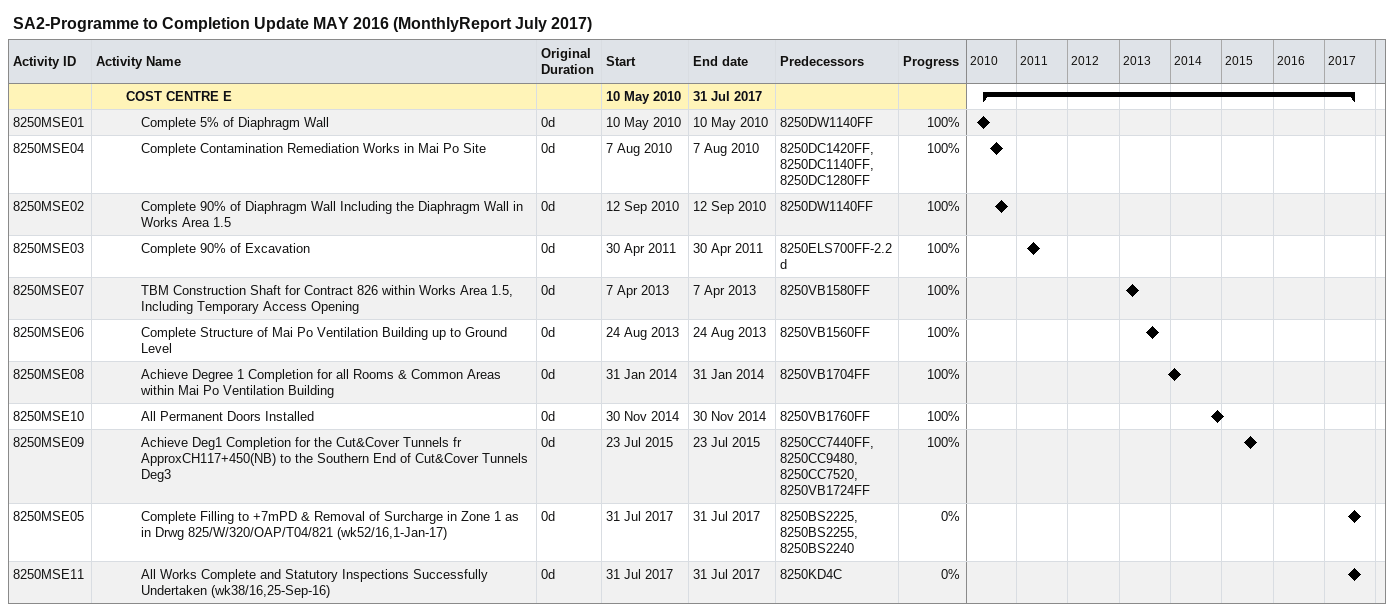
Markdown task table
SA2-Programme to Completion Update MAY 2016 (MonthlyReport July 2017)

| ID | Level | Task | Original duration | Start | Finish | Predecessors | % complete |
|---|---|---|---|---|---|---|---|
|  | 3 | **COST CENTRE E** |  | 2010-05-10 | 2017-07-31 |  |  |
| 8250MSE01 | 4 | Complete 5% of Diaphragm Wall | 0d | 2010-05-10 | 2010-05-10 | 8250DW1140FF | 100 |
| 8250MSE04 | 4 | Complete Contamination Remediation Works in Mai Po Site | 0d | 2010-08-07 | 2010-08-07 | 8250DC1420FF, 8250DC1140FF, 8250DC1280FF | 100 |
| 8250MSE02 | 4 | Complete 90% of Diaphragm Wall Including the Diaphragm Wall in Works Area 1.5 | 0d | 2010-09-12 | 2010-09-12 | 8250DW1140FF | 100 |
| 8250MSE03 | 4 | Complete 90% of Excavation | 0d | 2011-04-30 | 2011-04-30 | 8250ELS700FF-2.2d | 100 |
| 8250MSE07 | 4 | TBM Construction Shaft for Contract 826 within Works Area 1.5, Including Temporary Access Opening | 0d | 2013-04-07 | 2013-04-07 | 8250VB1580FF | 100 |
| 8250MSE06 | 4 | Complete Structure of Mai Po Ventilation Building up to Ground Level | 0d | 2013-08-24 | 2013-08-24 | 8250VB1560FF | 100 |
| 8250MSE08 | 4 | Achieve Degree 1 Completion for all Rooms & Common Areas within Mai Po Ventilation Building | 0d | 2014-01-31 | 2014-01-31 | 8250VB1704FF | 100 |
| 8250MSE10 | 4 | All Permanent Doors Installed | 0d | 2014-11-30 | 2014-11-30 | 8250VB1760FF | 100 |
| 8250MSE09 | 4 | Achieve Deg1 Completion for the Cut&Cover Tunnels fr ApproxCH117+450(NB) to the Southern End of Cut&Cover Tunnels Deg3 | 0d | 2015-07-23 | 2015-07-23 | 8250CC7440FF, 8250CC9480, 8250CC7520, 8250VB1724FF | 100 |
| 8250MSE05 | 4 | Complete Filling to +7mPD & Removal of Surcharge in Zone 1 as in Drwg 825/W/320/OAP/T04/821 (wk52/16,1-Jan-17) | 0d | 2017-07-31 | 2017-07-31 | 8250BS2225, 8250BS2255, 8250BS2240 | 0 |
| 8250MSE11 | 4 | All Works Complete and Statutory Inspections Successfully Undertaken (wk38/16,25-Sep-16) | 0d | 2017-07-31 | 2017-07-31 | 8250KD4C | 0 |
